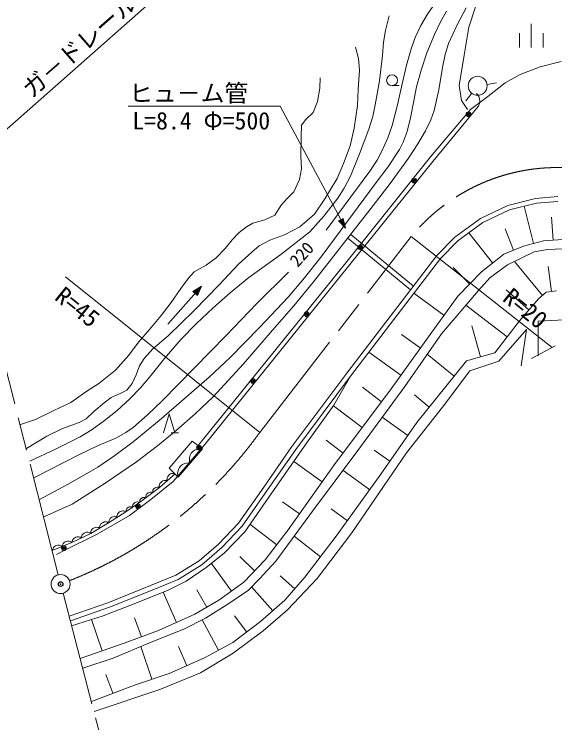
# Model space of a CAD drawing. Units: millimetres, scale not verified. Extents: x 40000 to 680000, y 20000 to 380000.
# Drawn here: x 478207 to 534944, y 243402 to 317766 of the extents above; entities that cross this region are included whole.
import ezdxf
from ezdxf.enums import TextEntityAlignment as Align

# ---------------------------------------------------------------- set-up
doc = ezdxf.new("R2010")
doc.units = ezdxf.units.MM
doc.header["$LTSCALE"] = 1000
doc.header["$PDMODE"] = 32
doc.header["$PDSIZE"] = 500
doc.linetypes.add('CHAIN', pattern=[18.5, 12, -1.5, 3.5, -1.5])
for name, color, linetype, lineweight in [('M-BGD', 7, 'Continuous', 13), ('M-BMK', 2, 'CHAIN', 13), ('M-BMK-SRVR', 3, 'Continuous', 13), ('M-STR-HTXT', 7, 'Continuous', 13)]:
    doc.layers.add(name, color=color, linetype=linetype, lineweight=lineweight)
doc.layers.add('M-OTRS', color=6, linetype='Continuous')
doc.styles.add('ＭＳ ゴシック', font='')
doc.styles.get('ＭＳ ゴシック').set_extended_font_data('MS Gothic')

msp = doc.modelspace()

# ---------------------------------------------------------------- linework, layer by layer
at = {"layer": 'M-BGD'}
for p, q in [((525936, 316412), (526629, 318553)), ((525440, 313474), (525936, 316412)), ((532475, 316767), (532475, 314265)), ((531230, 315766), (531230, 314265)), ((533720, 315766), (533720, 314265)), ((514350, 313125), (514024, 314317)), ((514439, 311874), (514350, 313125)), ((524895, 310287), (525440, 313474)), ((533390, 312225), (535610, 312783)), ((514291, 309877), (514439, 311874)), ((531298, 311453), (533390, 312225)), ((510319, 311069), (510289, 309996)), ((529729, 310551), (531298, 311453)), ((517861, 310265), (518607, 310265)), ((525143, 308694), (524895, 310287)), ((527834, 310398), (528819, 310545)), ((527898, 309123), (529729, 310551)), ((510289, 309996), (510052, 308596)), ((514232, 308179), (514291, 309877)), ((526232, 309465), (525615, 308680)), ((526711, 309433), (526834, 309330)), ((525787, 307748), (525143, 308694)), ((526095, 307777), (527898, 309123)), ((526834, 309330), (526967, 309115)), ((526967, 309115), (527044, 308895)), ((527044, 308895), (527070, 308613)), ((510052, 308596), (509578, 307464)), ((513876, 305795), (514232, 308179)), ((526917, 308115), (526714, 307869)), ((527034, 308382), (526917, 308115)), ((527070, 308613), (527034, 308382)), ((509578, 307464), (508807, 306719)), ((521887, 302779), (526095, 307777)), ((526714, 307869), (526078, 307099)), ((508807, 306719), (508362, 306123)), ((526078, 307099), (522130, 302321)), ((508362, 306123), (508333, 304901)), ((513461, 303948), (513876, 305795)), ((508333, 304901), (508273, 302875)), ((512750, 302100), (513461, 303948)), ((508273, 302875), (508362, 301534)), ((513003, 291688), (521887, 302779)), ((522130, 302321), (498203, 272602)), ((512097, 300521), (512750, 302100)), ((508362, 301534), (508155, 300432)), ((510823, 298376), (512097, 300521)), ((508155, 300432), (507562, 299121)), ((507562, 299121), (506851, 298436)), ((506851, 298436), (506228, 297720)), ((509726, 296767), (510823, 298376)), ((530010, 297694), (532932, 298428)), ((532932, 298428), (535270, 298624)), ((506228, 297720), (505576, 296678)), ((527136, 296323), (530010, 297694)), ((530179, 297220), (533014, 297933)), ((530179, 297220), (533014, 297933)), ((532718, 293698), (531723, 297608)), ((533014, 297933), (535264, 298121)), ((533014, 297933), (535264, 298121)), ((508172, 295460), (509726, 296767)), ((527392, 295891), (530179, 297220)), ((527392, 295891), (530179, 297220)), ((504509, 296201), (503264, 295843)), ((505576, 296678), (504509, 296201)), ((524457, 294365), (527136, 296323)), ((534764, 294041), (534588, 296449)), ((502582, 295456), (501811, 294863)), ((503264, 295843), (502582, 295456)), ((506571, 294625), (508172, 295460)), ((524782, 293983), (527392, 295891)), ((524782, 293983), (527392, 295891)), ((530624, 293013), (529746, 295246)), ((501811, 294863), (501100, 294088)), ((505029, 294059), (506571, 294625)), ((513535, 294658), (520097, 289232)), ((528408, 291667), (525925, 294819)), ((501100, 294088), (500359, 293164)), ((503903, 293463), (505029, 294059)), ((513219, 294271), (519781, 288846)), ((522558, 292455), (524457, 294365)), ((522933, 292125), (524782, 293983)), ((522933, 292125), (524782, 293983)), ((533765, 293968), (531671, 293429)), ((535762, 294114), (533765, 293968)), ((500359, 293164), (499410, 292211)), ((503132, 292808), (503903, 293463)), ((531671, 293429), (529577, 292597)), ((532785, 292841), (534198, 293086)), ((534198, 293086), (535756, 293135)), ((501739, 291527), (503132, 292808)), ((513109, 280078), (522558, 292455)), ((529577, 292597), (527239, 290736)), ((531422, 292156), (532785, 292841)), ((499410, 292211), (498343, 291436)), ((499723, 289351), (501739, 291527)), ((507128, 284383), (513003, 291688)), ((513506, 279775), (522933, 292125)), ((513506, 279775), (522933, 292125)), ((529960, 291470), (531422, 292156)), ((533638, 288239), (530704, 291819)), ((498343, 291436), (497098, 290721)), ((525997, 289464), (524267, 291169)), ((528110, 290099), (529960, 291470)), ((534587, 288655), (534230, 291292)), ((496505, 290066), (495705, 288963)), ((497098, 290721), (496505, 290066)), ((527239, 290736), (524755, 288191)), ((526941, 288778), (528110, 290099)), ((497085, 286670), (499723, 289351)), ((494316, 285245), (497873, 289208)), ((495705, 288963), (494697, 287503)), ((497873, 289208), (496970, 288679)), ((496970, 288679), (497443, 288250)), ((497793, 289119), (497041, 288669)), ((497041, 288669), (497425, 288320)), ((497713, 289030), (497112, 288658)), ((497112, 288658), (497407, 288390)), ((497633, 288940), (497183, 288648)), ((497183, 288648), (497390, 288460)), ((497553, 288851), (497254, 288637)), ((497254, 288637), (497372, 288530)), ((497446, 288732), (497325, 288627)), ((497325, 288627), (497354, 288600)), ((497354, 288600), (497446, 288732)), ((497372, 288530), (497553, 288851)), ((497390, 288460), (497633, 288940)), ((497407, 288390), (497713, 289030)), ((497425, 288320), (497793, 289119)), ((497443, 288250), (497873, 289208)), ((523044, 284225), (526941, 288778)), ((532225, 286746), (529850, 288828)), ((534052, 288582), (533224, 287896)), ((535123, 288729), (534052, 288582)), ((523303, 286180), (520150, 288479)), ((524755, 288191), (521851, 284169)), ((533224, 287896), (531227, 285595)), ((494697, 287503), (493630, 286132)), ((529936, 283906), (525622, 287237)), ((494358, 284018), (497085, 286670)), ((493630, 286132), (492414, 284672)), ((531227, 285595), (528645, 282217)), ((533180, 285559), (539701, 285889)), ((527160, 281801), (526251, 285079)), ((533191, 281905), (533180, 285559)), ((492414, 284672), (491258, 283361)), ((497507, 272488), (507128, 284383)), ((521851, 284169), (517760, 278441)), ((520829, 282737), (518870, 284150)), ((519196, 278692), (523044, 284225)), ((529084, 281367), (531957, 284666)), ((531957, 284666), (531422, 280847)), ((491258, 283361), (490225, 281976)), ((492746, 282643), (494358, 284018)), ((491835, 281651), (492746, 282643)), ((490225, 281976), (488832, 280397)), ((518783, 279873), (515428, 282294)), ((524371, 279770), (521546, 282071)), ((528645, 282217), (525674, 281385)), ((491361, 280869), (491835, 281651)), ((525674, 281385), (520463, 274923)), ((526015, 280339), (529084, 281367)), ((488832, 280397), (487083, 279026)), ((491001, 279916), (491361, 280869)), ((490602, 279000), (491001, 279916)), ((507362, 272392), (513109, 280078)), ((507765, 272097), (513506, 279775)), ((511750, 276722), (513506, 279775)), ((523142, 276520), (526015, 280339)), ((487083, 279026), (485838, 278192)), ((490014, 278314), (490602, 279000)), ((485838, 278192), (484148, 277030)), ((489407, 278009), (490014, 278314)), ((517760, 278441), (511721, 270363)), ((514277, 271985), (519196, 278692)), ((516754, 277095), (514750, 278608)), ((487662, 276998), (488382, 277551)), ((488382, 277551), (489407, 278009)), ((521766, 276538), (520207, 277808)), ((484148, 277030), (482370, 276166)), ((486580, 276064), (487662, 276998)), ((508877, 272757), (511750, 276722)), ((514740, 274402), (511722, 276682)), ((482370, 276166), (480443, 275242)), ((485764, 275301), (486580, 276064)), ((519391, 271723), (523142, 276520)), ((480443, 275242), (478883, 274701)), ((485043, 274919), (485764, 275301)), ((493876, 273831), (494474, 275833)), ((494474, 275833), (495071, 273831)), ((519518, 273566), (516826, 275461)), ((483279, 274271), (485043, 274919)), ((520463, 274923), (516683, 269497)), ((481647, 273470), (483279, 274271)), ((494673, 273831), (495469, 273831)), ((479518, 272172), (481647, 273470)), ((494478, 270115), (496882, 272944)), ((496882, 272944), (497975, 272147)), ((512727, 271709), (510940, 273060)), ((498203, 272602), (494900, 268716)), ((497746, 272187), (497578, 272174)), ((497975, 272147), (497746, 272187)), ((504391, 268132), (507362, 272392)), ((504932, 267078), (508877, 272757)), ((497975, 272147), (495434, 269181)), ((496669, 271481), (496603, 271221)), ((496795, 271689), (496669, 271481)), ((496951, 271871), (496795, 271689)), ((497137, 272027), (496951, 271871)), ((497383, 272131), (497137, 272027)), ((497578, 272174), (497383, 272131)), ((504798, 267845), (507765, 272097)), ((509504, 265621), (514277, 271985)), ((513644, 263351), (519391, 271723)), ((517628, 270854), (515973, 272018)), ((496603, 271221), (496590, 271021)), ((496590, 271021), (496603, 270852)), ((496603, 270852), (496676, 270630)), ((510527, 268686), (507541, 270834)), ((495434, 269181), (494478, 270115)), ((495435, 269998), (495372, 269750)), ((495554, 270195), (495435, 269998)), ((495702, 270368), (495554, 270195)), ((495879, 270516), (495702, 270368)), ((496113, 270615), (495879, 270516)), ((496298, 270656), (496113, 270615)), ((496458, 270668), (496298, 270656)), ((496676, 270630), (496458, 270668)), ((511721, 270363), (506947, 263656)), ((495087, 269519), (493467, 268082)), ((494326, 269255), (494271, 269118)), ((494410, 269359), (494326, 269255)), ((494509, 269447), (494410, 269359)), ((494622, 269518), (494509, 269447)), ((494764, 269555), (494622, 269518)), ((494873, 269564), (494764, 269555)), ((494966, 269558), (494873, 269564)), ((495087, 269519), (494966, 269558)), ((495372, 269750), (495360, 269560)), ((495360, 269560), (495372, 269399)), ((495372, 269399), (495441, 269189)), ((516683, 269497), (512007, 262986)), ((515514, 267869), (512714, 269901)), ((494900, 268716), (492564, 266853)), ((493504, 268527), (493449, 268390)), ((493589, 268631), (493504, 268527)), ((493687, 268718), (493589, 268631)), ((493800, 268789), (493687, 268718)), ((493942, 268827), (493800, 268789)), ((494051, 268836), (493942, 268827)), ((494144, 268830), (494051, 268836)), ((494266, 268791), (494144, 268830)), ((494249, 269011), (494243, 268917)), ((494243, 268917), (494266, 268791)), ((494271, 269118), (494249, 269011)), ((493467, 268082), (491363, 266517)), ((492748, 267727), (492736, 267651)), ((492773, 267813), (492748, 267727)), ((492828, 267921), (492773, 267813)), ((492903, 267999), (492828, 267921)), ((492990, 268064), (492903, 267999)), ((493087, 268114), (492990, 268064)), ((493205, 268134), (493087, 268114)), ((493295, 268134), (493205, 268134)), ((493370, 268123), (493295, 268134)), ((493467, 268082), (493370, 268123)), ((493427, 268282), (493421, 268189)), ((493421, 268189), (493445, 268063)), ((493449, 268390), (493427, 268282)), ((501761, 264363), (504391, 268132)), ((502147, 264044), (504798, 267845)), ((491602, 266994), (491525, 266937)), ((491688, 267038), (491602, 266994)), ((491794, 267057), (491688, 267038)), ((491873, 267056), (491794, 267057)), ((491940, 267046), (491873, 267056)), ((492026, 267010), (491940, 267046)), ((492027, 267191), (492016, 267115)), ((492016, 267115), (492026, 267010)), ((492053, 267277), (492027, 267191)), ((492107, 267385), (492053, 267277)), ((492183, 267463), (492107, 267385)), ((492270, 267528), (492183, 267463)), ((492367, 267578), (492270, 267528)), ((492485, 267598), (492367, 267578)), ((492575, 267598), (492485, 267598)), ((492650, 267587), (492575, 267598)), ((492746, 267546), (492650, 267587)), ((492736, 267651), (492746, 267546)), ((502399, 263455), (504932, 267078)), ((491363, 266517), (489915, 265556)), ((492564, 266853), (490308, 265153)), ((490656, 266285), (490626, 266200)), ((490716, 266390), (490656, 266285)), ((490796, 266464), (490716, 266390)), ((490886, 266524), (490796, 266464)), ((490985, 266569), (490886, 266524)), ((491105, 266583), (490985, 266569)), ((491194, 266578), (491105, 266583)), ((491269, 266562), (491194, 266578)), ((491363, 266517), (491269, 266562)), ((491387, 266694), (491377, 266627)), ((491377, 266627), (491386, 266534)), ((491410, 266771), (491387, 266694)), ((491458, 266867), (491410, 266771)), ((491525, 266937), (491458, 266867)), ((508141, 265333), (506372, 266605)), ((489915, 265556), (488111, 264402)), ((489221, 265503), (489122, 265414)), ((489332, 265574), (489221, 265503)), ((489454, 265627), (489332, 265574)), ((489601, 265642), (489454, 265627)), ((489710, 265633), (489601, 265642)), ((489801, 265613), (489710, 265633)), ((489915, 265556), (489801, 265613)), ((489960, 265739), (489946, 265673)), ((489946, 265673), (489950, 265579)), ((489987, 265814), (489960, 265739)), ((490040, 265908), (489987, 265814)), ((490111, 265974), (490040, 265908)), ((490191, 266027), (490111, 265974)), ((490279, 266066), (490191, 266027)), ((490386, 266079), (490279, 266066)), ((490465, 266074), (490386, 266079)), ((490531, 266061), (490465, 266074)), ((490615, 266020), (490531, 266061)), ((490626, 266200), (490611, 266125)), ((490611, 266125), (490615, 266020)), ((505656, 260365), (509504, 265621)), ((513176, 264614), (511456, 265862)), ((490308, 265153), (486924, 263209)), ((488270, 264836), (488201, 264720)), ((488360, 264917), (488270, 264836)), ((488461, 264981), (488360, 264917)), ((488572, 265029), (488461, 264981)), ((488705, 265043), (488572, 265029)), ((488804, 265035), (488705, 265043)), ((488887, 265017), (488804, 265035)), ((488991, 264965), (488887, 265017)), ((489007, 265184), (488987, 265093)), ((488987, 265093), (488991, 264965)), ((489046, 265287), (489007, 265184)), ((489122, 265414), (489046, 265287)), ((488111, 264402), (486253, 263276)), ((487195, 264053), (487173, 263962)), ((487237, 264155), (487195, 264053)), ((487315, 264280), (487237, 264155)), ((487416, 264367), (487315, 264280)), ((487529, 264435), (487416, 264367)), ((487653, 264484), (487529, 264435)), ((487799, 264496), (487653, 264484)), ((487908, 264485), (487799, 264496)), ((487999, 264462), (487908, 264485)), ((488111, 264402), (487999, 264462)), ((488166, 264627), (488147, 264544)), ((488147, 264544), (488150, 264427)), ((488201, 264720), (488166, 264627)), ((499666, 262160), (501761, 264363)), ((500009, 261796), (502147, 264044)), ((505754, 262090), (502952, 264246)), ((486253, 263276), (484259, 262315)), ((485558, 263307), (485449, 263230)), ((485677, 263365), (485558, 263307)), ((485805, 263402), (485677, 263365)), ((485952, 263399), (485805, 263402)), ((486059, 263378), (485952, 263399)), ((486147, 263347), (486059, 263378)), ((486253, 263276), (486147, 263347)), ((486257, 263484), (486235, 263394)), ((486235, 263394), (486235, 263265)), ((486298, 263586), (486257, 263484)), ((486377, 263711), (486298, 263586)), ((486478, 263798), (486377, 263711)), ((486591, 263866), (486478, 263798)), ((486715, 263916), (486591, 263866)), ((486861, 263927), (486715, 263916)), ((486970, 263916), (486861, 263927)), ((487061, 263894), (486970, 263916)), ((487173, 263834), (487061, 263894)), ((487173, 263962), (487173, 263834)), ((500256, 261203), (502399, 263455)), ((506947, 263656), (504561, 260523)), ((509991, 258553), (513644, 263351)), ((486924, 263209), (483541, 261509)), ((484321, 262540), (484290, 262452)), ((484371, 262638), (484321, 262540)), ((484461, 262754), (484371, 262638)), ((484570, 262831), (484461, 262754)), ((484689, 262889), (484570, 262831)), ((484817, 262926), (484689, 262889)), ((484964, 262923), (484817, 262926)), ((485071, 262902), (484964, 262923)), ((485159, 262871), (485071, 262902)), ((485266, 262800), (485159, 262871)), ((485278, 262928), (485266, 262800)), ((485308, 263016), (485278, 262928)), ((485359, 263114), (485308, 263016)), ((485449, 263230), (485359, 263114)), ((510351, 260832), (507576, 262987)), ((512007, 262986), (508695, 258678)), ((484259, 262315), (482200, 261475)), ((482341, 261794), (482285, 261700)), ((482438, 261905), (482341, 261794)), ((482552, 261975), (482438, 261905)), ((482674, 262025), (482552, 261975)), ((482804, 262054), (482674, 262025)), ((482950, 262042), (482804, 262054)), ((483056, 262014), (482950, 262042)), ((483142, 261978), (483056, 262014)), ((483244, 261901), (483142, 261978)), ((483264, 262028), (483244, 261901)), ((483300, 262114), (483264, 262028)), ((483356, 262208), (483300, 262114)), ((483453, 262319), (483356, 262208)), ((483567, 262389), (483453, 262319)), ((483689, 262439), (483567, 262389)), ((483819, 262468), (483689, 262439)), ((483965, 262457), (483819, 262468)), ((484071, 262428), (483965, 262457)), ((484157, 262392), (484071, 262428)), ((484259, 262315), (484157, 262392)), ((484290, 262452), (484278, 262324)), ((497621, 260397), (499666, 262160)), ((497916, 259992), (500009, 261796)), ((482249, 261613), (482229, 261487)), ((482285, 261700), (482249, 261613)), ((483541, 261509), (482650, 261061)), ((498356, 259685), (500256, 261203)), ((495185, 258880), (497621, 260397)), ((503441, 259348), (501891, 260841)), ((504561, 260523), (502320, 258173)), ((504000, 258553), (505656, 260365)), ((495411, 258431), (497916, 259992)), ((496262, 258266), (498356, 259685)), ((501005, 257218), (498913, 260130)), ((492506, 257802), (495185, 258880)), ((507648, 257478), (506110, 258835)), ((492691, 257338), (495411, 258431)), ((494375, 257335), (496262, 258266)), ((502320, 258173), (499690, 256264)), ((502783, 257329), (504000, 258553)), ((508695, 258678), (506601, 256279)), ((506874, 255273), (509991, 258553)), ((488026, 255991), (492506, 257802)), ((488199, 255522), (492691, 257338)), ((490966, 255965), (494375, 257335)), ((498424, 255529), (497382, 257344)), ((500640, 255861), (502783, 257329)), ((505334, 255153), (503120, 257669)), ((495258, 253938), (493838, 257119)), ((483967, 254593), (488026, 255991)), ((487557, 254643), (490966, 255965)), ((499690, 256264), (497158, 254795)), ((498302, 254392), (500640, 255861)), ((506601, 256279), (504068, 254027)), ((484128, 254119), (488199, 255522)), ((504341, 253070), (506874, 255273)), ((484234, 253576), (487557, 254643)), ((491556, 252421), (490836, 254405)), ((497158, 254795), (493359, 253082)), ((496013, 253217), (498302, 254392)), ((502607, 252925), (501335, 254629)), ((487445, 250953), (486308, 254242)), ((499660, 251016), (497942, 254208)), ((504068, 254027), (501146, 251824)), ((493359, 253082), (489754, 251760)), ((492408, 251797), (496013, 253217)), ((501175, 250720), (504341, 253070)), ((489754, 251760), (485136, 250146)), ((488609, 250182), (492408, 251797)), ((492646, 247981), (491508, 251414)), ((496324, 249400), (495451, 251420)), ((501146, 251824), (498175, 250208)), ((497766, 248664), (501175, 250720)), ((485397, 249154), (488609, 250182)), ((498175, 250208), (494473, 248593)), ((488569, 246509), (487829, 248468)), ((494473, 248593), (490820, 247369)), ((493480, 246902), (497766, 248664)), ((490820, 247369), (486319, 245650)), ((486596, 244596), (493480, 246902))]:
    msp.add_line(p, q, dxfattribs=at)
for points in [[(527623, 324297), (526115, 322989), (524741, 321662), (523533, 320330), (522387, 318913), (521584, 317767), (520890, 316575), (520297, 315304), (519868, 314138), (519378, 312405), (518938, 310450), (518448, 308247), (517864, 306096), (517402, 304774), (516801, 303387), (516295, 302451), (515523, 301286), (510962, 295113)], [(525656, 318431), (524697, 316664), (523776, 314699), (523445, 313544), (523168, 312178), (522757, 309811), (522268, 307656), (521915, 306677), (521380, 305541), (520575, 304159), (519585, 302670), (517665, 300004), (515526, 297219), (509625, 289683), (507564, 287171), (505330, 284613), (502260, 281091), (499083, 277615), (497196, 275827), (495195, 274071), (493259, 272474), (491033, 270785), (487748, 268559), (484281, 266340), (481310, 265025)], [(479846, 270862), (482560, 272117), (485127, 273427), (486397, 274197), (487702, 275117), (489029, 276189), (490360, 277401), (491470, 278551), (492437, 279694), (493993, 281650), (495693, 283613), (497297, 285258), (499079, 286934), (500867, 288529), (502821, 290134), (506177, 292563), (509229, 294920), (510689, 296584), (512187, 298457), (512853, 299512), (513497, 300757), (514459, 303099), (515416, 305712), (515841, 307045), (516107, 308236), (516536, 310771), (516871, 313416), (516978, 314814), (517185, 316069), (517573, 317577)], [(480856, 266833), (483877, 268445), (486978, 270226), (488787, 271470), (490681, 272901), (493407, 275121), (496281, 277595), (498665, 279690), (500861, 281751), (503936, 284871), (506945, 288072), (508675, 290102), (510534, 292454), (516188, 300095), (517410, 301728), (518629, 303565), (519011, 304320), (519436, 305441), (519812, 306896), (520149, 308666), (520444, 310139), (520917, 311877), (521527, 313699), (522299, 315644), (522904, 316909), (523573, 318076)], [(507004, 290709), (503686, 287405), (500447, 284033), (493742, 277206), (492211, 275726), (490690, 274398), (489929, 273867), (488883, 273283), (486967, 272473), (484986, 271521), (480282, 269124)]]:
    msp.add_lwpolyline(points, dxfattribs=at)
for centre, major_axis in [((517861, 310835), (0, -571)), ((526849, 310251), (0, -1001)), ((525886, 307259), (0, -250)), ((525886, 307259), (0, -150)), ((525886, 307259), (0, -50)), ((520181, 300299), (0, -250)), ((520181, 300299), (0, -150)), ((520181, 300299), (0, -50)), ((514539, 293291), (0, -250)), ((514539, 293291), (0, -150)), ((514539, 293291), (0, -50)), ((508897, 286283), (0, -250)), ((508897, 286283), (0, -150)), ((508897, 286283), (0, -50)), ((503255, 279275), (0, -250)), ((503255, 279275), (0, -150)), ((503255, 279275), (0, -50)), ((497605, 272284), (0, -250)), ((497605, 272284), (0, -150)), ((497605, 272284), (0, -50)), ((491189, 266130), (0, -250)), ((491189, 266130), (0, -150)), ((491189, 266130), (0, -50)), ((483429, 261732), (0, -250)), ((483429, 261732), (0, -150)), ((483429, 261732), (0, -50))]:
    msp.add_ellipse(centre, major_axis=major_axis, ratio=0.994876, dxfattribs=at)
at = {"layer": 'M-BMK'}
for p, q in [((503971, 273862), (519867, 294422)), ((551269, 291708), (532511, 281628)), ((482833, 258933), (476217, 284908)), ((483334, 256995), (489976, 231628))]:
    msp.add_line(p, q, dxfattribs=at)
for centre, major_axis, start_param, end_param in [((535207, 281653), (0, -20019), 2.174526, 4.02072), ((467657, 300255), (0, -45043), 0.373571, 0.944747)]:
    msp.add_ellipse(centre, major_axis=major_axis, ratio=0.994876, start_param=start_param, end_param=end_param, dxfattribs=at)
at = {"layer": 'M-BMK-SRVR'}
for major_axis in [(0, -1001), (0, -40)]:
    msp.add_ellipse((483080, 257963), major_axis=major_axis, ratio=0.994876, dxfattribs=at)
at = {"layer": 'M-OTRS'}
msp.add_point((483080, 257963), dxfattribs=at)
at = {"layer": 'M-STR-HTXT'}
for p, q in [((477150, 305461), (507219, 332047)), ((506109, 308125), (490159, 308125)), ((512976, 295322), (506109, 308125)), ((512258, 296071), (512749, 296337)), ((512976, 295322), (512258, 296071)), ((512347, 296073), (512697, 296263)), ((512843, 295569), (512347, 296073)), ((512436, 296076), (512646, 296190)), ((512768, 295710), (512436, 296076)), ((512525, 296079), (512595, 296117)), ((512654, 295922), (512525, 296079)), ((512595, 296117), (512654, 295922)), ((512646, 296190), (512768, 295710)), ((512697, 296263), (512843, 295569)), ((512749, 296337), (512976, 295322)), ((519867, 294422), (534677, 282791)), ((503971, 273862), (483580, 290187))]:
    msp.add_line(p, q, dxfattribs=at)

# ---------------------------------------------------------------- texts
at = {"layer": 'M-BGD', "style": 'ＭＳ ゴシック'}
msp.add_text('220', height=1320, rotation=48.146, dxfattribs=at).set_placement((508266, 290872), align=Align.BOTTOM_LEFT)
at = {"layer": 'M-STR-HTXT', "style": 'ＭＳ ゴシック'}
for s, rotation, p in [('ガ－ドレール\u3000L=130.0', 41.146, (480413, 308459)), ('R=45', 321.357, (481996, 287455)), ('R=20', 321.056, (528992, 287332))]:
    msp.add_text(s, height=1833, rotation=rotation, dxfattribs=at).set_placement(p, align=Align.BOTTOM_LEFT)
for s, p in [('ヒュ－ム管', (490270, 308014)), ('L=8.4 Φ=500', (490603, 305119))]:
    msp.add_text(s, height=1833, dxfattribs=at).set_placement(p, align=Align.BOTTOM_LEFT)

doc.saveas('drawing.dxf')
